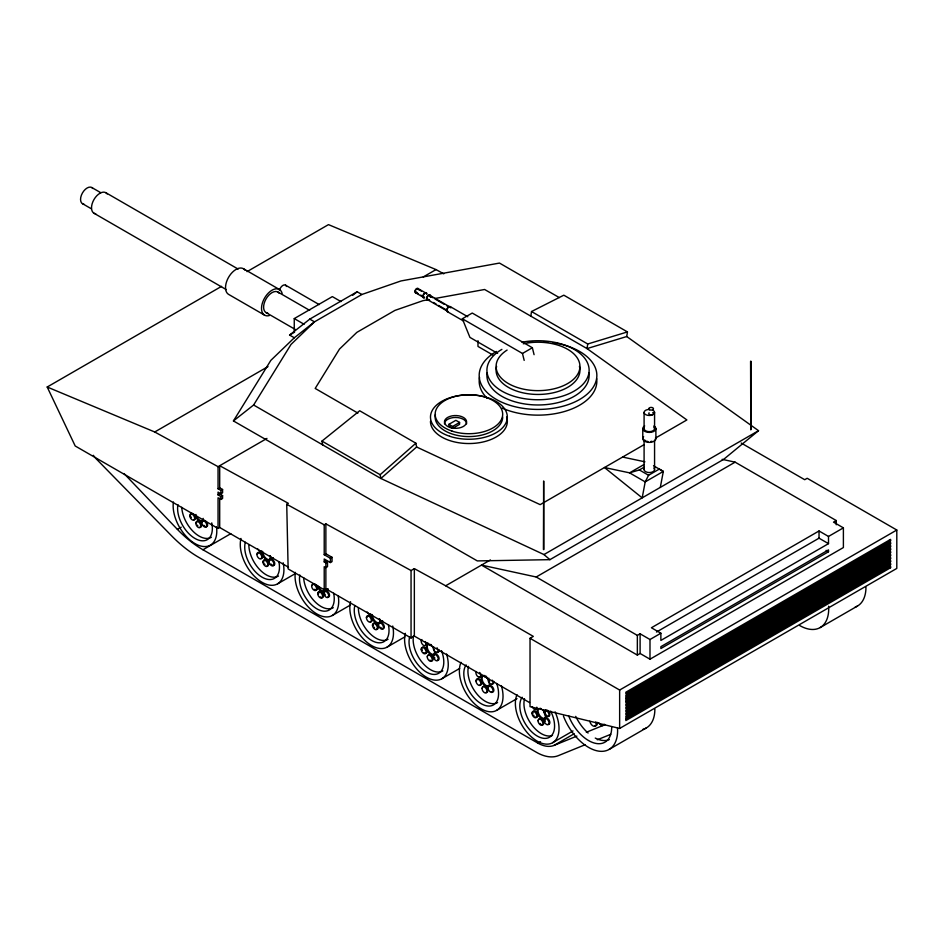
<?xml version="1.0" encoding="UTF-8"?>
<svg xmlns="http://www.w3.org/2000/svg" width="944" height="944" viewBox="0 0 944 944"><rect width="100%" height="100%" fill="white"/><g stroke="black" fill="none" stroke-linecap="round" stroke-linejoin="round"><path stroke-width="1.42" d="M530.811 316.146L531.531 311.532L563.828 295.189L627.453 331.922L626.733 336.536L758.528 430.688L723.682 459.339L549.915 559.662L477.31 560.913L233.439 420.941L270.845 360.36L294.316 337.775L314.494 321.845L361.859 294.493L400.976 280.946L499.482 263.069L559.296 297.596M627.453 331.922L587.734 343.994L587.026 348.596L686.878 419.938L655.36 438.146M660.304 487.399L663.325 471.41L653.519 465.77M543.437 549.55L543.661 480.98L543.862 549.526M750.586 361.292L750.81 429.874L751.035 361.292M648.599 475.269L645.2 481.877L642.18 497.866L604.467 467.528L629.577 472.85L645.2 481.877L663.325 471.41L659.29 469.085L648.599 475.269L639.371 469.947L629.577 472.85L644.068 464.483M233.439 420.941L253.617 405.011L291.023 344.43L314.494 321.845L309.774 319.119L289.596 335.049L294.316 337.775M549.915 559.662L543.956 554.565L380.88 478.478L380.161 474.702L415.879 443.208L359.676 410.758L321.963 441.096L322.671 444.884M415.879 443.208L416.599 446.996L380.88 478.478L253.617 405.011M352.655 295.319L357.139 291.767L361.859 294.493M288.522 567.238L219.692 527.507L218.052 528.451L75.201 445.981L47.2 387.016L221.569 286.351M247.021 271.648L328.477 224.625L436.01 269.583L443.763 273.831M294.257 331.226L294.257 318.588L332.335 296.605L340.961 301.584M309.774 319.119L357.139 291.767M289.596 335.049L294.587 332.17M47.2 387.016L154.733 431.986L268.013 366.579M423.29 276.934L436.01 269.583M497.63 353.386L469.935 337.397L462.348 318.753L472.248 313.042L532.357 347.746L534.08 354.684M154.733 431.986L218.052 466.666L266.951 438.429M218.052 466.666L218.052 488.78L219.692 487.836L222.583 489.499L222.583 492.827L220.931 493.771L218.052 492.107L218.052 494.916L220.931 496.579L222.583 495.624L222.583 498.479L220.931 499.435L218.052 497.771L218.052 528.451M218.052 488.78L220.931 490.443L222.583 489.499M218.052 494.916L219.692 493.96L222.583 495.624M124.006 473.546L177.389 529.372L181.189 527.177M462.348 318.753L522.469 353.457L532.357 347.746M177.389 529.372A98.282 56.734 60 0 0 202.96 549.762L230.808 533.679M529.525 702.572L414.345 636.079L411.053 637.979L325.869 588.796L324.217 589.752L288.144 568.925L286.728 504.285L288.38 503.341L219.692 465.711L219.692 487.836M448.872 424.352L455.869 420.304L459.575 422.44L459.575 424.352L452.577 428.387L448.872 426.251L448.872 424.352L452.577 426.487L459.575 422.44M286.728 504.285L324.217 524.817L325.869 523.873L411.053 570.53L414.345 568.63L445.662 585.787L533.325 636.398L530.032 638.297L530.032 706.667L619.642 728.449L896.8 568.43L896.8 530.021L807.191 478.278L804.713 479.705L741.193 443.031M324.217 524.817L324.217 554.706L325.869 553.75L332.04 557.314L332.04 561.597L330.4 562.553L324.217 558.978L324.217 561.928L325.869 562.872L327.509 561.928L327.509 566.683L325.869 567.627L324.217 566.683L324.217 589.752M277.536 583.876L295.354 573.586M324.217 561.928L325.869 560.972L327.509 561.928M324.217 554.706L330.4 558.27L332.04 557.314M332.3 615.5L350.13 605.21M644.02 444.695L540.169 504.651L416.599 446.996M639.371 469.947L644.127 467.197M445.662 585.787L490.408 559.945M543.956 554.565L758.528 430.688M387.075 647.124L404.893 636.834M836.266 520.557L833.505 522.15L843.393 527.849L843.393 547.544L649.991 659.195L640.103 653.496L637.353 655.089L481.487 565.102L536.204 576.996L735.116 462.159L836.266 520.557L836.266 524.77M441.851 678.748L459.669 668.458M496.627 710.36L516.993 698.607M536.204 576.996L637.353 635.395L640.103 633.802L649.991 639.513L660.871 633.223L660.871 640.433L828.502 543.65L828.502 536.452L843.393 527.849M828.502 536.452L819.026 530.976L651.407 627.76L660.871 633.223M656.481 632.032L819.026 538.186L828.502 543.65M828.502 551.756L660.871 648.528L660.871 646.675L828.502 549.892L828.502 551.756L826.13 550.387M530.032 638.297L619.642 690.04L896.8 530.021M202.96 549.762L538.021 743.211L540.558 741.748M890.593 540.865L625.848 693.722L625.848 692.223L890.593 539.378L890.593 540.865L889.354 540.157M890.593 543.85L625.848 696.707L625.848 695.209L890.593 542.363L890.593 543.85L889.354 543.142M625.848 698.194L890.593 545.349L890.593 546.836L625.848 699.693L625.848 698.194L889.354 546.128L890.593 546.836M552.629 742.704L572.996 730.939M625.848 701.18L890.593 548.334L890.593 549.821L625.848 702.678L625.848 701.18L889.354 549.113L890.593 549.821M538.021 743.211A35.707 20.615 60 0 0 553.939 745.441L574.2 733.748M890.593 552.806L625.848 705.652L625.848 704.165L890.593 551.32L890.593 552.806L889.354 552.098M890.593 555.792L625.848 708.637L625.848 707.15L890.593 554.305L890.593 555.792L889.354 555.084M890.593 558.777L625.848 711.623L625.848 710.136L890.593 557.29L890.593 558.777L889.354 558.069M890.593 561.763L625.848 714.608L625.848 713.121L890.593 560.276L890.593 561.763L889.354 561.055M890.593 564.748L625.848 717.593L625.848 716.107L890.593 563.261L890.593 564.748L889.354 564.04M625.848 719.092L890.593 566.247L890.593 567.733L625.848 720.579L625.848 719.092L889.354 567.025L890.593 567.733M609.116 749.43L646.357 727.93M820.206 627.559L857.459 606.06M553.939 745.441L576.89 736.108M586.33 732.273L605.222 724.579M585.221 744.71L558.4 755.625A47.955 27.683 60 0 1 536.404 752.285L198.818 557.385A107.109 61.832 60 0 1 171.655 535.885L95.792 458.43A43.695 25.228 60 0 1 93.303 455.303M597.304 739.789L610.709 734.338M626.733 336.536L587.026 348.596L484.626 289.489L434.464 298.587M428.741 299.626L423.006 300.664L394.934 310.399L356.856 332.371L339.486 349.091L315.19 388.444L357.882 413.094M622.58 457.061L644.905 461.805M722.16 459.339L735.116 462.159M531.531 311.532L587.734 343.994M450.217 306.599L467.776 316.736M417.862 288.451L426.098 293.206A2.454 1.416 -60 0 1 426.546 293.844M429.815 295.342L449.993 306.989M417.59 288.923L421.402 291.118M429.024 295.519L432.836 297.714M435.373 299.189L444.258 304.31M446.795 305.785L449.332 307.248M415.69 292.215L418.227 293.69M420.764 295.153L424.576 297.348M427.113 298.823L429.65 300.286M433.461 302.481L436.01 303.944M438.547 305.419L447.432 310.552M415.419 292.699L423.655 297.454M427.361 299.59L447.539 311.237M447.303 311.638L463.61 321.054M493.098 355.156L477.983 346.436L477.983 340.725M285.501 285.135L319.214 304.605M243.422 268.71L279.412 289.489M105.834 192.694L238.124 269.075M277.925 292.05L309.632 310.352M91.804 187.526L100.737 192.682M294.257 318.588L304.121 324.276M82.482 203.668L91.415 208.825M93.975 213.238L226.265 289.607M266.066 312.594L295.236 329.432M264.591 315.154L228.601 294.386A14.821 8.555 -60 0 1 229.628 275.624A14.821 8.555 -60 0 1 245.086 270.255M321.963 441.096L380.161 474.702M522.469 353.457L524.18 360.396M889.354 547.614L889.354 549.113M819.026 530.976L819.026 538.186M655.891 428.623L655.891 438.606M654.57 412.457L654.57 428.623M654.57 440.081L654.57 469.522M649.991 639.513L649.991 659.195M644.091 412.457L644.091 428.623M644.091 440.081L644.091 469.522M642.77 428.623L642.77 438.606M640.103 633.802L640.103 653.496M637.353 635.395L637.353 655.089M619.642 690.04L619.642 728.449M452.577 426.487L452.577 428.387M414.345 568.63L414.345 636.079M411.053 570.53L411.053 637.979M330.4 558.27L330.4 562.553M325.869 523.873L325.869 553.75M325.869 562.872L325.869 588.796M220.931 490.443L220.931 493.771M220.931 496.579L220.931 499.435M219.692 498.279L219.692 527.507M828.631 606.225A41.052 23.706 60 0 1 799.686 625.53M865.955 587.262A41.052 23.706 60 0 1 855.205 607.098M654.865 709.133A41.052 23.706 60 0 1 642.888 729.346M617.529 728.095A41.052 23.706 60 0 1 597.139 750.846A41.052 23.706 60 0 1 563.45 716.13M611.7 727.222A32.698 18.88 60 0 1 594.567 743.117A32.698 18.88 60 0 1 568.571 715.67M609.305 739.589A32.698 18.88 60 0 1 595.263 738.066M588.077 733.051A32.698 18.88 60 0 1 575.722 716.378M597.233 722.325A4.649 2.679 60 0 1 594.909 725.629M595.817 721.853A4.649 2.679 60 0 1 594.224 726.337A4.649 2.679 60 0 1 589.788 721.251M604.207 724.201A4.649 2.679 60 0 1 598.708 722.726M501.358 685.627A30.869 17.818 60 0 1 481.192 708.838A30.869 17.818 60 0 1 461.026 662.346M496.674 683.456A24.579 14.195 60 0 1 480.732 703.433A24.579 14.195 60 0 1 466.135 664.906M497.594 702.548A24.579 14.195 60 0 1 476.614 693.616A24.579 14.195 60 0 1 468.519 666.37M483.163 686.677A3.493 2.018 60 0 1 487.269 688.731A3.493 2.018 60 0 1 485.948 692.459M488.98 686.677A3.493 2.018 60 0 1 491.8 686.241A3.493 2.018 60 0 1 493.83 690.465A3.493 2.018 60 0 1 491.376 691.645M493.759 681.356A3.493 2.018 60 0 1 492.013 683.834M489.629 681.721A3.493 2.018 60 0 1 489.228 680.907M481.629 674.346A3.493 2.018 60 0 1 479.245 676.565M476.779 680.364A3.493 2.018 60 0 1 479.033 678.83A3.493 2.018 60 0 1 481.676 682.701A3.493 2.018 60 0 1 479.882 684.919M488.874 680.931A5.829 3.363 60 0 1 487.045 686.571A5.829 3.363 60 0 1 481.44 680.648A5.829 3.363 60 0 1 484.237 676.046M485.31 676.494A5.829 3.363 60 0 1 488.225 679.574M492.296 680.176A3.493 2.018 60 0 1 492.296 684.211A3.493 2.018 60 0 1 488.803 682.193A3.493 2.018 60 0 1 488.803 678.158M486.62 676.305A3.493 2.018 60 0 1 483.245 675.408M479.658 672.435A3.493 2.018 60 0 1 480.567 676.848A3.493 2.018 60 0 1 477.18 675.951A3.493 2.018 60 0 1 476.283 671.526M489.7 685.214A5.829 3.363 60 0 1 482.868 681.792A5.829 3.363 60 0 1 485.063 675.574M392.728 626.037A30.869 17.818 60 0 1 371.641 645.59A30.869 17.818 60 0 1 350.566 601.694M388.432 624.881A24.579 14.195 60 0 1 371.641 640.457A24.579 14.195 60 0 1 354.85 605.493M388.055 639.3A24.579 14.195 60 0 1 369.116 632.716A24.579 14.195 60 0 1 358.378 607.971M373.623 623.429A3.493 2.018 60 0 1 377.718 625.483A3.493 2.018 60 0 1 376.396 629.223M374.532 627.854A3.493 2.018 60 0 1 374.013 627.099M373.376 625.459A3.493 2.018 60 0 1 373.376 623.972M379.441 623.429A3.493 2.018 60 0 1 382.249 622.993A3.493 2.018 60 0 1 384.291 627.217A3.493 2.018 60 0 1 381.824 628.409M381.187 627.937A3.493 2.018 60 0 1 380.585 627.312M367.228 617.128A3.493 2.018 60 0 1 369.482 615.582A3.493 2.018 60 0 1 372.137 619.465A3.493 2.018 60 0 1 370.343 621.671M379.736 619.075A5.829 3.363 60 0 1 375.759 622.769A5.829 3.363 60 0 1 371.783 614.485M382.745 620.975A3.493 2.018 60 0 1 379.252 618.957M370.626 613.966A3.493 2.018 60 0 1 367.133 611.948M380.149 621.966A5.829 3.363 60 0 1 375.523 621.506A5.829 3.363 60 0 1 372.467 615.158M555.084 711.847A30.869 17.818 60 0 1 539.567 742.397A30.869 17.818 60 0 1 517.029 694.678M550.706 711.139A24.579 14.195 60 0 1 549.703 737.134A24.579 14.195 60 0 1 526.74 725.96A24.579 14.195 60 0 1 522.15 697.238M552.488 735.411A24.579 14.195 60 0 1 531.979 725.134A24.579 14.195 60 0 1 524.522 698.702M538.93 719.564A3.493 2.018 60 0 1 541.75 719.116A3.493 2.018 60 0 1 543.779 723.34A3.493 2.018 60 0 1 541.313 724.532M540.676 724.06A3.493 2.018 60 0 1 540.086 723.434M544.912 719.706A3.493 2.018 60 0 1 547.166 718.172A3.493 2.018 60 0 1 549.809 722.042A3.493 2.018 60 0 1 548.016 724.26M545.243 721.322A3.493 2.018 60 0 1 544.995 720.496M547.378 710.195A3.493 2.018 60 0 1 549.845 714.478A3.493 2.018 60 0 1 547.378 715.906M546.139 714.809A3.493 2.018 60 0 1 545.632 714.053M545.243 713.239A3.493 2.018 60 0 1 546.139 709.864M537.396 708.708A3.493 2.018 60 0 1 535.897 709.168M532.864 713.499A3.493 2.018 60 0 1 534.823 711.08A3.493 2.018 60 0 1 537.714 715.304A3.493 2.018 60 0 1 535.248 716.992M534.021 715.894A3.493 2.018 60 0 1 533.502 715.139M542.387 709.617A5.829 3.363 60 0 1 545.054 717.759A5.829 3.363 60 0 1 538.953 716.118A5.829 3.363 60 0 1 538.399 708.543M540.251 708.378A5.829 3.363 60 0 1 541.313 708.838M541.136 709.109A3.493 2.018 60 0 1 539.85 708.366M536.817 707.162A3.493 2.018 60 0 1 535.378 709.711A3.493 2.018 60 0 1 532.286 706.714M546.116 716.638A5.829 3.363 60 0 1 540.57 716.602A5.829 3.363 60 0 1 538.576 708.684M446.583 654.003A30.869 17.818 60 0 1 427.844 677.981A30.869 17.818 60 0 1 405.33 633.318M441.473 650.664A24.579 14.195 60 0 1 428.682 673.214A24.579 14.195 60 0 1 409.625 637.117M442.83 670.924A24.579 14.195 60 0 1 422.334 662.594A24.579 14.195 60 0 1 413.484 635.867M428.151 655.596A3.493 2.018 60 0 1 431.172 655.325A3.493 2.018 60 0 1 432.918 659.832A3.493 2.018 60 0 1 429.898 660.104M434.122 655.75A3.493 2.018 60 0 1 436.388 654.204A3.493 2.018 60 0 1 439.031 658.086A3.493 2.018 60 0 1 437.237 660.304M434.854 658.18A3.493 2.018 60 0 1 434.452 657.366M438.984 649.732A3.493 2.018 60 0 1 436.6 651.938M431.172 644.669A3.493 2.018 60 0 1 430.535 644.398M426.853 642.734A3.493 2.018 60 0 1 425.107 645.212M422.086 648.056A3.493 2.018 60 0 1 425.107 647.785A3.493 2.018 60 0 1 426.853 652.292A3.493 2.018 60 0 1 423.832 652.564M422.334 650.369A3.493 2.018 60 0 1 422.086 649.531M434.098 649.319A5.829 3.363 60 0 1 430.889 654.581A5.829 3.363 60 0 1 426.664 645.767A5.829 3.363 60 0 1 433.449 647.95M437.91 649.378A3.493 2.018 60 0 1 435.774 652.422A3.493 2.018 60 0 1 433.638 646.9M437.013 647.808A3.493 2.018 60 0 1 437.52 648.552M430.948 645.212A3.493 2.018 60 0 1 427.962 643.029M425.39 641.554A3.493 2.018 60 0 1 425.39 645.59A3.493 2.018 60 0 1 421.897 643.572A3.493 2.018 60 0 1 421.897 639.536M434.924 653.59A5.829 3.363 60 0 1 428.847 651.478A5.829 3.363 60 0 1 428.446 644.115M338.223 595.841A30.869 17.818 60 0 1 317.444 614.284A30.869 17.818 60 0 1 295.319 572.371M333.657 593.257A24.579 14.195 60 0 1 317.432 609.151A24.579 14.195 60 0 1 299.826 575.002M333.279 607.676A24.579 14.195 60 0 1 314.859 601.635A24.579 14.195 60 0 1 303.649 577.681M318.6 593.835A3.493 2.018 60 0 1 320.771 591.499A3.493 2.018 60 0 1 323.45 596.136A3.493 2.018 60 0 1 320.346 596.856M324.583 592.502A3.493 2.018 60 0 1 326.836 590.968A3.493 2.018 60 0 1 329.48 594.838A3.493 2.018 60 0 1 327.686 597.056M325.302 594.932A3.493 2.018 60 0 1 324.913 594.118M328.288 589.032A3.493 2.018 60 0 1 327.049 588.702M312.535 584.808A3.493 2.018 60 0 1 315.567 584.537A3.493 2.018 60 0 1 317.314 589.044A3.493 2.018 60 0 1 314.281 589.316M325.102 588.761A5.829 3.363 60 0 1 321.526 591.416A5.829 3.363 60 0 1 317.007 585.315M327.981 589.351A3.493 2.018 60 0 1 325.586 588.702M325.373 590.342A5.829 3.363 60 0 1 318.246 586.224M283.176 562.789A30.869 17.818 60 0 1 262.102 582.342A30.869 17.818 60 0 1 241.015 538.446M278.881 561.645A24.579 14.195 60 0 1 262.102 577.209A24.579 14.195 60 0 1 245.31 542.257M278.504 576.052A24.579 14.195 60 0 1 259.565 569.468A24.579 14.195 60 0 1 248.838 544.723M264.072 560.181A3.493 2.018 60 0 1 268.179 562.246A3.493 2.018 60 0 1 266.857 565.975M264.981 564.606A3.493 2.018 60 0 1 264.473 563.851M263.824 562.211A3.493 2.018 60 0 1 263.824 560.736M269.89 560.193A3.493 2.018 60 0 1 272.71 559.745A3.493 2.018 60 0 1 274.739 563.981A3.493 2.018 60 0 1 272.273 565.161M271.636 564.689A3.493 2.018 60 0 1 271.046 564.064M257.677 553.88A3.493 2.018 60 0 1 259.942 552.334A3.493 2.018 60 0 1 262.585 556.217A3.493 2.018 60 0 1 260.792 558.435M270.196 555.827A5.829 3.363 60 0 1 266.22 559.521A5.829 3.363 60 0 1 262.243 551.237M273.205 557.727A3.493 2.018 60 0 1 269.713 555.709M261.075 550.718A3.493 2.018 60 0 1 257.582 548.7M270.609 558.73A5.829 3.363 60 0 1 265.972 558.27A5.829 3.363 60 0 1 262.916 551.91M216.53 526.882A30.869 17.818 60 0 1 194.971 543.591A30.869 17.818 60 0 1 173.413 501.996M211.763 522.882A24.579 14.195 60 0 1 195.538 538.776A24.579 14.195 60 0 1 177.92 504.627M211.373 537.289A24.579 14.195 60 0 1 192.965 531.26A24.579 14.195 60 0 1 181.744 507.306M196.942 521.43A3.493 2.018 60 0 1 201.048 523.483A3.493 2.018 60 0 1 199.727 527.212M197.851 525.843A3.493 2.018 60 0 1 197.343 525.1M196.612 522.669A3.493 2.018 60 0 1 196.706 521.973M202.759 521.43A3.493 2.018 60 0 1 205.58 520.994A3.493 2.018 60 0 1 207.609 525.218A3.493 2.018 60 0 1 205.155 526.398M204.506 525.938A3.493 2.018 60 0 1 203.916 525.312M193.662 514.161A3.493 2.018 60 0 1 195.491 517.973A3.493 2.018 60 0 1 193.662 519.672M191.278 517.56A3.493 2.018 60 0 1 190.889 516.746M190.558 515.117A3.493 2.018 60 0 1 193.024 513.701M203.208 518.386A5.829 3.363 60 0 1 199.621 521.029A5.829 3.363 60 0 1 195.113 514.94M203.479 519.967A5.829 3.363 60 0 1 199.373 519.932A5.829 3.363 60 0 1 195.939 514.468M502.68 417.071A33.783 19.505 0 0 1 466.702 436.529A33.783 19.505 0 0 1 435.42 414.522M596.679 378.65A58.835 33.96 0 0 1 565.987 411.053A58.835 33.96 0 0 1 502.208 408.127M487.069 398.156A58.835 33.96 0 0 1 479.552 377.376M506.609 417.012A38.444 22.196 0 0 1 472.684 443.432A38.444 22.196 0 0 1 430.464 421.343M553.243 342.66A58.835 33.96 0 0 1 591.333 389.825A58.835 33.96 0 0 1 504.273 403.289A58.835 33.96 0 0 1 496.414 351.451M528.251 341.976A58.835 33.96 0 0 1 532.44 341.657M543.602 341.657A58.835 33.96 0 0 1 547.78 341.976M588.938 372.904A51.106 29.512 0 0 1 538.021 404.976A51.106 29.512 0 0 1 487.104 372.904M521.949 342.224A51.106 29.512 0 0 1 589.068 371.676A51.106 29.512 0 0 1 517.312 397.212A51.106 29.512 0 0 1 501.878 349.374M579.427 366.449A41.937 24.214 0 0 1 538.021 394.45A41.937 24.214 0 0 1 496.603 366.449M523.259 343.769A41.937 24.214 0 0 1 579.946 366.614A41.937 24.214 0 0 1 522.669 388.963A41.937 24.214 0 0 1 507.105 350.071M444.471 423.832A11.068 6.384 0 0 1 455.539 417.449A11.068 6.384 0 0 1 466.607 423.832M653.873 468A5.239 3.021 0 0 1 651.95 472.142A5.239 3.021 0 0 1 644.787 471.032L644.268 470.301A5.239 3.021 0 0 1 644.268 468.731M651.95 441.226A5.239 3.021 0 0 1 650.687 441.532M647.973 441.532A5.239 3.021 0 0 1 646.711 441.226M645.625 440.742A5.239 3.021 0 0 1 644.787 440.116M655.667 437.627A6.561 3.788 0 0 1 651.844 442.111A6.561 3.788 0 0 1 643.643 440.506L642.994 439.585A6.561 3.788 0 0 1 643.643 436.706M653.873 427.113A5.239 3.021 0 0 1 651.95 431.243A5.239 3.021 0 0 1 644.787 430.134L644.268 429.402A5.239 3.021 0 0 1 644.268 427.833M653.968 425.945A6.561 3.788 0 0 1 653.331 431.632A6.561 3.788 0 0 1 643.643 430.511L642.994 429.603A6.561 3.788 0 0 1 644.693 425.945M653.036 410.31A5.239 3.021 0 0 1 652.516 414.853A5.239 3.021 0 0 1 644.787 413.968L644.268 413.236A5.239 3.021 0 0 1 649.33 409.425M652.776 412.563A2.325 1.345 0 0 1 652.918 414.381A2.325 1.345 0 0 1 649.791 414.617A2.325 1.345 0 0 1 649.118 412.835M447.739 311.768A2.915 1.676 -60 0 1 447.739 307.65A2.915 1.676 -60 0 1 450.819 307.921M447.255 308.983A2.454 1.416 -60 0 1 450.264 307.248M447.893 311.355A2.454 1.416 -60 0 1 447.255 310.989M428.139 299.661A2.454 1.416 -60 0 1 426.912 297.915A2.454 1.416 -60 0 1 429.036 295.271A2.454 1.416 -60 0 1 430.263 297.018M428.588 299.838A2.915 1.676 -60 0 1 426.535 298.446A2.915 1.676 -60 0 1 428.942 294.917A2.915 1.676 -60 0 1 430.57 296.935M424.34 297.926A2.915 1.676 -60 0 1 422.853 296.086A2.915 1.676 -60 0 1 425.06 292.852A2.915 1.676 -60 0 1 426.936 294.139M424.422 297.513A2.454 1.416 -60 0 1 423.278 295.484A2.454 1.416 -60 0 1 425.744 293.088M416.646 292.569A2.454 1.416 -60 0 1 414.912 291.566A2.454 1.416 -60 0 1 416.646 288.569A2.454 1.416 -60 0 1 418.369 289.572M416.292 289.265A1.9 1.097 -60 0 1 417.944 289.419M416.646 292.121A1.9 1.097 -60 0 1 415.336 291.72A1.9 1.097 -60 0 1 415.962 289.607M95.722 213.769A11.859 6.844 -60 0 1 93.975 199.538A11.859 6.844 -60 0 1 107.168 193.933M267.801 313.125A11.859 6.844 -60 0 1 266.066 298.894A11.859 6.844 -60 0 1 279.259 293.289M83.851 204.093A9.322 5.381 -60 0 1 82.482 192.906A9.322 5.381 -60 0 1 92.854 188.493M269.288 315.579A14.821 8.555 -60 0 1 264.591 298.044A14.821 8.555 -60 0 1 282.126 293.348M279.436 290.516A5.121 2.962 -60 0 1 282.94 285.395A5.121 2.962 -60 0 1 286.445 286.469M482.018 688.388A3.493 2.018 60 0 0 485.723 693.002A3.493 2.018 60 0 0 485.723 688.058A3.493 2.018 60 0 0 482.018 688.388M488.072 687.846A3.493 2.018 60 0 0 491.789 692.459A3.493 2.018 60 0 0 491.789 687.515A3.493 2.018 60 0 0 488.072 687.846M475.953 680.848A3.493 2.018 60 0 0 479.658 685.462A3.493 2.018 60 0 0 479.658 680.518A3.493 2.018 60 0 0 475.953 680.848M372.467 625.14A3.493 2.018 60 0 0 376.172 629.754A3.493 2.018 60 0 0 376.172 624.81A3.493 2.018 60 0 0 372.467 625.14M378.532 624.598A3.493 2.018 60 0 0 382.237 629.211A3.493 2.018 60 0 0 382.237 624.267A3.493 2.018 60 0 0 378.532 624.598M366.402 617.6A3.493 2.018 60 0 0 370.107 622.214A3.493 2.018 60 0 0 370.107 617.27A3.493 2.018 60 0 0 366.402 617.6M538.021 720.72A3.493 2.018 60 0 0 541.726 725.334A3.493 2.018 60 0 0 541.726 720.39A3.493 2.018 60 0 0 538.021 720.72M544.086 720.178A3.493 2.018 60 0 0 547.791 724.791A3.493 2.018 60 0 0 547.791 719.847A3.493 2.018 60 0 0 544.086 720.178M544.086 712.095A3.493 2.018 60 0 0 547.791 716.708A3.493 2.018 60 0 0 547.791 711.764A3.493 2.018 60 0 0 544.086 712.095M531.956 713.18A3.493 2.018 60 0 0 535.661 717.794A3.493 2.018 60 0 0 535.661 712.85A3.493 2.018 60 0 0 531.956 713.18M427.243 656.764A3.493 2.018 60 0 0 430.948 661.378A3.493 2.018 60 0 0 430.948 656.434A3.493 2.018 60 0 0 427.243 656.764M433.308 656.222A3.493 2.018 60 0 0 437.013 660.835A3.493 2.018 60 0 0 437.013 655.891A3.493 2.018 60 0 0 433.308 656.222M421.177 649.224A3.493 2.018 60 0 0 424.883 653.838A3.493 2.018 60 0 0 424.883 648.894A3.493 2.018 60 0 0 421.177 649.224M317.691 593.516A3.493 2.018 60 0 0 321.397 598.13A3.493 2.018 60 0 0 321.397 593.186A3.493 2.018 60 0 0 317.691 593.516M323.757 592.974A3.493 2.018 60 0 0 327.462 597.587A3.493 2.018 60 0 0 327.462 592.643A3.493 2.018 60 0 0 323.757 592.974M311.626 585.976A3.493 2.018 60 0 0 315.343 590.59A3.493 2.018 60 0 0 315.343 585.646A3.493 2.018 60 0 0 311.626 585.976M262.916 561.892A3.493 2.018 60 0 0 266.633 566.506A3.493 2.018 60 0 0 266.633 561.562A3.493 2.018 60 0 0 262.916 561.892M268.981 561.35A3.493 2.018 60 0 0 272.686 565.963A3.493 2.018 60 0 0 272.686 561.019A3.493 2.018 60 0 0 268.981 561.35M256.862 554.352A3.493 2.018 60 0 0 260.568 558.966A3.493 2.018 60 0 0 260.568 554.022A3.493 2.018 60 0 0 256.862 554.352M195.797 523.141A3.493 2.018 60 0 0 199.503 527.755A3.493 2.018 60 0 0 199.503 522.811A3.493 2.018 60 0 0 195.797 523.141M201.851 522.598A3.493 2.018 60 0 0 205.568 527.212A3.493 2.018 60 0 0 205.568 522.268A3.493 2.018 60 0 0 201.851 522.598M189.732 515.601A3.493 2.018 60 0 0 193.437 520.203A3.493 2.018 60 0 0 193.437 515.271A3.493 2.018 60 0 0 189.732 515.601M452.023 431.101A33.783 19.505 0 0 0 502.68 414.215A33.783 19.505 0 0 0 452.023 397.33A33.783 19.505 0 0 0 452.023 431.101M450.005 427.467A11.068 6.384 0 0 0 466.607 421.933A11.068 6.384 0 0 0 450.005 416.398A11.068 6.384 0 0 0 450.005 427.467M449.686 436.281A38.444 22.196 0 0 0 507.341 417.071A38.444 22.196 0 0 0 449.686 397.849A38.444 22.196 0 0 0 449.686 436.281M649.484 409.708A2.325 1.345 0 0 0 653.378 409.106A2.325 1.345 0 0 0 650.534 407.454A2.325 1.345 0 0 0 649.484 409.708"/></g></svg>
